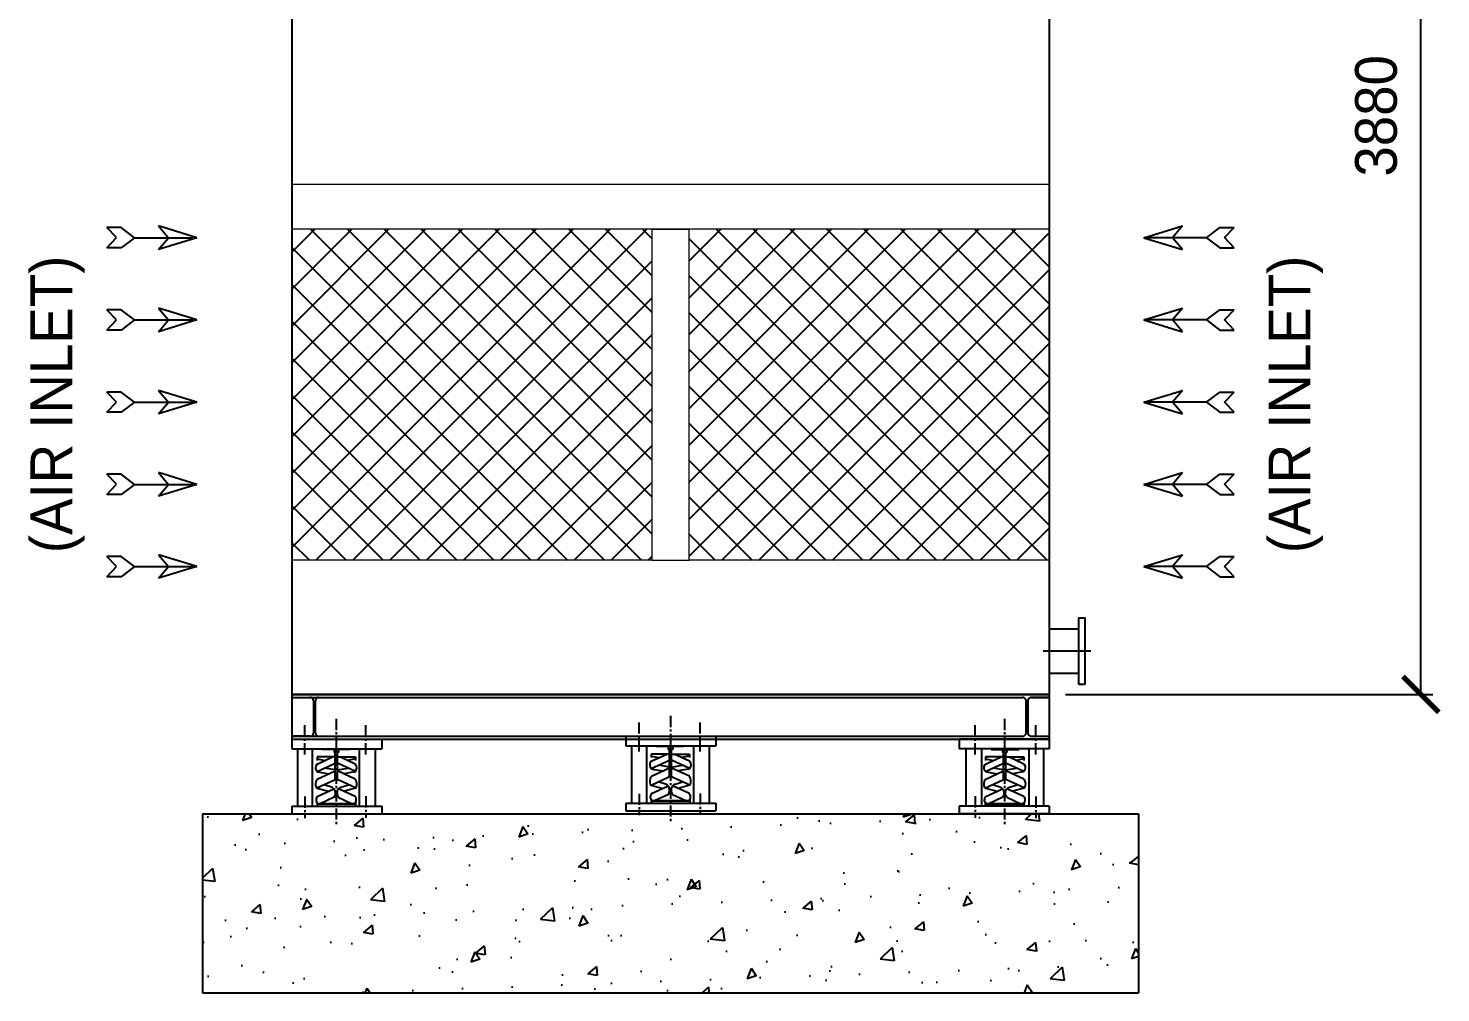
# Model space of a CAD drawing. Header units: millimetres. Extents: x 182579 to 221017, y 62385 to 83180.
# Drawn here: x 197106 to 201843, y 67261 to 70494 of the extents above; entities that cross this region are included whole.
import ezdxf
from ezdxf.enums import TextEntityAlignment as Align

# ---------------------------------------------------------------- set-up
doc = ezdxf.new("R2010")
doc.units = ezdxf.units.MM
doc.header["$LTSCALE"] = 30
doc.header["$MEASUREMENT"] = 0
doc.linetypes.add('CENTER', pattern=[2, 1.25, -0.25, 0.25, -0.25])
doc.layers.get('0').update_dxf_attribs({"linetype": 'CONTINUOUS'})
doc.layers.get('DEFPOINTS').update_dxf_attribs({"color": 143, "linetype": 'CONTINUOUS'})
for name, color, linetype in [('4', 2, 'CONTINUOUS'), ('center', 1, 'CENTER'), ('L1_', 7, 'CONTINUOUS'), ('냉각탑_dim', 1, 'CONTINUOUS'), ('냉각탑_text', 3, 'CONTINUOUS'), ('냉각탑_기초', 23, 'CONTINUOUS'), ('냉각탑_찬넬방진', 1, 'CONTINUOUS')]:
    doc.layers.add(name, color=color, linetype=linetype)
doc.styles.add('HY울릉도L', font='')
doc.styles.add('돋움', font='')
doc.styles.get('HY울릉도L').set_extended_font_data('HY울릉도L')
doc.styles.get('돋움').set_extended_font_data('Dotum')
doc.dimstyles.new('성지DIM', dxfattribs={"dimtxt": 3.5, "dimasz": 3, "dimexe": 1, "dimexo": 2.5, "dimgap": 2, "dimtad": 1, "dimdec": 0, "dimzin": 3, "dimdsep": 46, "dimtxsty": 'HY울릉도L', "dimblk": 'ARCHTICK', "dimcen": -2, "dimclrd": 256, "dimclre": 256, "dimclrt": 7, "dimadec": 0, "dimazin": 0, "dimtfac": 1, "dimtdec": 0, "dimtofl": 0, "dimtmove": 0, "dimatfit": 3, "dimfxl": 0, "dimtolj": 1, "dimtzin": 0, "dimlwe": -1, "dimarcsym": 0})

# ---------------------------------------------------------------- blocks, each defined once
blk = doc.blocks.new('sdfghj')
at = {"layer": '4', "color": 3, "linetype": 'CENTER'}
blk.add_line((77432.1, -35928.4), (77432.1, -36281.4), dxfattribs=at)
at = {"layer": 'L1_', "color": 1, "linetype": 'CENTER'}
for p, q in [((77327, -36047.5), (77327, -35948.7)), ((77531.4, -36047.5), (77531.4, -35948.7)), ((77327, -36189.1), (77327, -36261.1)), ((77531.4, -36188), (77531.4, -36260))]:
    blk.add_line(p, q, dxfattribs=at)
at = {"layer": 'L1_', "color": 2, "linetype": 'Continuous'}
for p, q in [((77282.9, -35996.6), (77282.9, -36028.9)), ((77282.9, -35996.6), (77584.3, -35996.6)), ((77584.3, -35996.6), (77584.3, -36028.9)), ((77282.9, -36028.9), (77584.3, -36028.9)), ((77301.5, -36028.9), (77351.4, -36028.9)), ((77301.5, -36028.9), (77301.5, -36221.7)), ((77351.4, -36028.9), (77351.4, -36221.7)), ((77383.9, -36028.9), (77383.9, -36031.2)), ((77477.4, -36031.2), (77383.9, -36031.2)), ((77424.6, -36031.2), (77424.6, -36041.1)), ((77439.7, -36041.1), (77424.6, -36041.1)), ((77428.3, -36129.5), (77428.3, -36041.1)), ((77435.9, -36129.8), (77435.9, -36041.1)), ((77439.7, -36031.2), (77439.7, -36041.1)), ((77477.4, -36028.9), (77477.4, -36031.2)), ((77509.3, -36028.9), (77562.2, -36028.9)), ((77509.3, -36028.9), (77509.3, -36221.1)), ((77562.2, -36028.9), (77562.2, -36221.1)), ((77367.4, -36056.2), (77367.4, -36067.8)), ((77427.8, -36056.2), (77367.4, -36056.2)), ((77367.4, -36062.9), (77394.5, -36067.7)), ((77367.7, -36104.6), (77428.3, -36076.7)), ((77367.9, -36079.9), (77419.4, -36056.2)), ((77428.3, -36099.6), (77392.9, -36093.4)), ((77496, -36104.6), (77435.8, -36076.9)), ((77435.9, -36056.2), (77496.3, -36056.2)), ((77437.6, -36056.2), (77435.9, -36056.2)), ((77436, -36099.5), (77471.4, -36093.3)), ((77495.8, -36079.9), (77444.2, -36056.2)), ((77496.3, -36062.9), (77469.1, -36067.7)), ((77496.3, -36056.2), (77496.3, -36067.8)), ((77301.5, -36120), (77301.5, -36221.1)), ((77351.4, -36120), (77351.4, -36221.1)), ((77367.1, -36160.1), (77426.2, -36132.8)), ((77368.2, -36130.5), (77428.3, -36102.8)), ((77370.4, -36106.4), (77406.8, -36112.8)), ((77428.3, -36129.5), (77435.9, -36129.5)), ((77495.4, -36130.5), (77435.9, -36103.1)), ((77496.6, -36160.1), (77438, -36133.1)), ((77493.3, -36106.4), (77456.9, -36112.8)), ((77509.3, -36120), (77509.3, -36221.1)), ((77562.2, -36120), (77562.2, -36221.1)), ((77366.9, -36160.2), (77406, -36171.2)), ((77368.3, -36188.6), (77422.1, -36163.7)), ((77425.3, -36191.3), (77378.3, -36212.9)), ((77419.2, -36158.2), (77391.1, -36149)), ((77438.4, -36191.3), (77485.3, -36212.9)), ((77495.4, -36188.6), (77441.5, -36163.7)), ((77444.5, -36158.2), (77472.5, -36149)), ((77496.8, -36160.2), (77457.6, -36171.2)), ((77282.9, -36221.1), (77584.3, -36221.1)), ((77282.9, -36221.1), (77282.9, -36246.6)), ((77367.4, -36210.4), (77367.4, -36221.1)), ((77494.5, -36212.9), (77367.4, -36212.9)), ((77367.4, -36212.9), (77492.8, -36212.9)), ((77496.3, -36212.9), (77368, -36212.9)), ((77369.1, -36212.9), (77496.9, -36212.9)), ((77496.9, -36209.5), (77496.9, -36221.1)), ((77584.3, -36221.1), (77584.3, -36246.6)), ((77282.9, -36246.6), (77584.3, -36246.6))]:
    blk.add_line(p, q, dxfattribs=at)
for centre, radius, start, end in [((77381, -36092.2), 18.3, 142.4554, 226.9466), ((77369.4, -36083.2), 3.63, 114.7395, 142.4554), ((77482.7, -36092.2), 18.3, 313.0534, 37.5446), ((77494.3, -36083.2), 3.63, 37.5446, 65.2605), ((77394, -36147.3), 31.4, 150.8406, 199.726), ((77369.7, -36133.8), 3.63, 114.7395, 150.8406), ((77371, -36102.9), 3.63, 226.9466, 260.1342), ((77424.7, -36129.5), 3.63, 294.7395, 0), ((77439.5, -36129.8), 3.63, 180, 245.2605), ((77492.7, -36102.9), 3.63, 279.8658, 313.0534), ((77493.9, -36133.8), 3.63, 29.1594, 65.2605), ((77469.6, -36147.3), 31.4, 340.274, 29.1594), ((77367.9, -36156.7), 3.63, 199.726, 254.389), ((77385.8, -36199.6), 21.4, 154.2564, 218.822), ((77369.8, -36191.9), 3.63, 114.7395, 154.2564), ((77418.1, -36161.6), 3.63, 294.7395, 71.8917), ((77423.6, -36167), 3.63, 22.2631, 114.7395), ((77399.9, -36176.7), 29.3, 330.1371, 22.2631), ((77463.7, -36176.7), 29.3, 157.7369, 209.8629), ((77440, -36167), 3.63, 65.2605, 157.7369), ((77445.6, -36161.6), 3.63, 108.1083, 245.2605), ((77477.9, -36199.6), 21.4, 321.178, 25.7436), ((77493.9, -36191.9), 3.63, 25.7436, 65.2605), ((77495.8, -36156.7), 3.63, 285.611, 340.274)]:
    blk.add_arc(centre, radius, start, end, dxfattribs=at)
blk = doc.blocks.new('_ArchTick')
at = {"color": 0, "linetype": 'ByBlock', "const_width": 0.15}
blk.add_lwpolyline([(-0.5, -0.5), (0.5, 0.5)], dxfattribs=at)
blk = doc.blocks.new('*D44')
at = {"layer": 'DEFPOINTS', "color": 0, "transparency": 16777216}
for p in [(200529.8, 72140.8), (201776.9, 72140.8), (200484.8, 68260.8)]:
    blk.add_point(p, dxfattribs=at)
at = {"layer": '냉각탑_dim', "transparency": 16777216}
for p, q in [((200629.8, 72140.8), (201816.9, 72140.8)), ((200584.8, 68260.8), (201816.9, 68260.8))]:
    blk.add_line(p, q, dxfattribs=at)
at = {"layer": '냉각탑_dim', "lineweight": -2, "transparency": 16777216}
blk.add_line((201776.9, 68260.8), (201776.9, 72140.8), dxfattribs=at)
at = {"layer": '냉각탑_dim', "lineweight": -2, "transparency": 16777216, "xscale": 120, "yscale": 120, "zscale": 120}
for p, rotation in [((201776.9, 72140.8), 90), ((201776.9, 68260.8), 270)]:
    blk.add_blockref('_ArchTick', p, dxfattribs=dict(at, rotation=rotation))
at = {"layer": '냉각탑_dim', "color": 7, "transparency": 16777216, "insert": (201626.9, 70200.8), "char_height": 140, "attachment_point": 5, "rotation": 90, "style": 'HY울릉도L'}
blk.add_mtext('\\A1;3880', dxfattribs=at)
blk = doc.blocks.new('화살표 IN OUT')
at = {"layer": '냉각탑_dim'}
for p, q in [((-322.7, 43), (-383.9, 43)), ((-343.1, 0.5), (-383.9, 43)), ((-383.9, -43), (-343.1, 0.5)), ((-266.4, 0), (-322.7, 43)), ((-266.4, 0), (-322.7, -43)), ((-266.4, 0), (0, 0)), ((-163.5, 50), (-121.5, 0)), ((0, 0), (-163.5, 50)), ((-163.5, -50), (-121.5, 0)), ((0, 0), (-163.5, -50)), ((-322.7, -43), (-383.9, -43))]:
    blk.add_line(p, q, dxfattribs=at)
blk = doc.blocks.new('A$C79F81A1E')
at = {"layer": '냉각탑_기초', "ltscale": 30}
h = blk.add_hatch(dxfattribs=at)
h.set_pattern_fill('AR-CONC', color=256, scale=50, angle=90, style=0)
h.set_pattern_definition([(220, (-114170.86, 1270.8), (31.3761, -358.6301), [37.5, -412.5]), (275, (-114170.86, 1270.8), (-376.0961, 69.3757), [30, -330]), (169.54856, (-114168.25, 1240.92), (-344.72, -289.2544), [31.8701, -350.571]), (223.8158, (-114270.86, 1270.8), (82.7596, -533.6207), [56.25, -618.75]), (173.36436, (-114263.97, 1226.34), (-487.0593, -467.331), [47.8052, -525.857]), (278.81584, (-114270.86, 1270.8), (-487.0593, -467.331), [45, -495]), (249, (-114245.86, 1220.8), (201.30945, -298.4535), [37.5, -412.5]), (304, (-114245.86, 1220.8), (-362.575, -121.6577), [30, -330]), (198.54856, (-114229.1, 1195.94), (-161.2656, -420.1112), [31.8701, -350.571]), (232.5, (-114170.86, 1270.81), (-166.44693, -6.07993), [0, -326, 0, -335, 0, -331.25]), (262.5, (-114170.86, 1270.8), (-197.20586, -131.53477), [0, -191, 0, -318.5, 0, -126.25]), (302.5, (-114170.86, 1382.31), (11.27744, -266.91122), [0, -125, 0, -390, 0, -517.5]), (312.5, (-114170.86, 1432.3), (-50.0525, -291.5931), [0, -162.5, 0, -259, 0, -367.5])])
h.paths.add_polyline_path([(0, 0), (0, 600), (3140, 600), (3140, 0)])
for p, q in [((0, 600), (3140, 600)), ((0, 600), (0, 0)), ((3140, 600), (3140, 0))]:
    blk.add_line(p, q, dxfattribs=at)
blk.add_lwpolyline([(0, 0), (3140, 0)], dxfattribs=at)

msp = doc.modelspace()

# ---------------------------------------------------------------- hatches: boundary and pattern name
at = {"ltscale": 500}
h = msp.add_hatch(dxfattribs=at)
h.set_pattern_fill('ANSI37', color=256, scale=700)
h.set_pattern_definition([(45, (10031.075, 61460.67), (-61.871843, 61.871843), []), (135, (10031.075, 61460.67), (-61.871843, -61.871843), [])])
h.paths.add_polyline_path([(197989.8, 69820.8), (197989.8, 68710.8), (199197.3, 68710.8), (199197.3, 69820.8)])
h.paths.add_polyline_path([(200529.8, 68710.8), (200529.8, 69820.8), (199322.3, 69820.8), (199322.3, 68710.8)])

# ---------------------------------------------------------------- linework, layer by layer
for p, q in [((197989.8, 72140.8), (197989.8, 68260.8)), ((200529.8, 72140.8), (200529.8, 68260.8)), ((200529.8, 68260.8), (197989.8, 68260.8))]:
    msp.add_line(p, q, dxfattribs=at)
at = {"lineweight": 18, "ltscale": 500}
for p, q in [((200529.8, 69970.8), (197989.8, 69970.8)), ((200529.8, 69820.8), (197989.8, 69820.8)), ((199197.3, 69820.8), (199322.3, 69820.8)), ((199197.3, 69820.8), (199197.3, 68710.8)), ((199322.3, 68710.8), (199322.3, 69820.8)), ((199197.3, 68710.8), (197989.8, 68710.8)), ((199197.3, 68710.8), (199322.3, 68710.8)), ((200529.8, 68710.8), (199322.3, 68710.8)), ((200529.8, 68260.8), (197989.8, 68260.8))]:
    msp.add_line(p, q, dxfattribs=at)
at = {"color": 3}
for p, q in [((200529.8, 68480.8), (200629.8, 68480.8)), ((200629.8, 68330.8), (200529.8, 68330.8)), ((200649.8, 68293.8), (200629.8, 68293.8))]:
    msp.add_line(p, q, dxfattribs=at)
msp.add_lwpolyline([(200629.8, 68293.8), (200629.8, 68518.3), (200649.8, 68518.3), (200649.8, 68293.8)], dxfattribs=at)
at = {"layer": 'center', "linetype": 'CENTER', "ltscale": 50}
msp.add_line((200669.8, 68405.8), (200509.8, 68405.8), dxfattribs=at)
at = {"layer": '냉각탑_찬넬방진', "ltscale": 500}
for p, q in [((197989.8, 68260.8), (197989.8, 68110.8)), ((197989.8, 68260.8), (200529.8, 68260.8)), ((197989.8, 68251.1), (198050.7, 68251.1)), ((197989.8, 68251.1), (198050.7, 68251.1)), ((197989.8, 68251.1), (200440.3, 68251.1)), ((200470.3, 68251.1), (200529.8, 68251.1)), ((200470.3, 68251.1), (200529.8, 68251.1)), ((200470.3, 68251.1), (200529.8, 68251.1)), ((197989.8, 68120.6), (198050.7, 68120.6)), ((197989.8, 68120.6), (200440.3, 68120.6)), ((197989.8, 68110.8), (200529.8, 68110.8)), ((200470.3, 68120.6), (200529.8, 68120.6)), ((200470.3, 68120.6), (200529.8, 68120.6)), ((200470.3, 68120.6), (200529.8, 68120.6))]:
    msp.add_line(p, q, dxfattribs=at)
at = {"layer": '냉각탑_찬넬방진'}
for p, q in [((197991.2, 68251.1), (198051.2, 68251.1)), ((198062.7, 68239.1), (198062.7, 68132.6)), ((198068.7, 68132.6), (198068.7, 68239.1)), ((200452.3, 68132.6), (200452.3, 68239.1)), ((200458.3, 68239.1), (200458.3, 68132.6)), ((200529.8, 68251.1), (200470.3, 68251.1)), ((200529.8, 68260.8), (200529.8, 68110.8)), ((198050.7, 68120.6), (197990.7, 68120.6)), ((200470.3, 68120.6), (200529.8, 68120.6))]:
    msp.add_line(p, q, dxfattribs=at)
for centre, start, end in [((198050.7, 68239.1), 0, 90), ((198080.7, 68239.1), 90, 180), ((200440.3, 68239.1), 0, 90), ((200470.3, 68239.1), 90, 180), ((198050.7, 68132.6), 270, 0), ((198080.7, 68132.6), 180, 270), ((200440.3, 68132.6), 270, 0), ((200470.3, 68132.6), 180, 270)]:
    msp.add_arc(centre, 12, start, end, dxfattribs=at)

# ---------------------------------------------------------------- block references
at = {"color": 0, "linetype": 'Continuous'}
for p in [(120706.9, 104107.4), (121827.7, 104117.1)]:
    msp.add_blockref('sdfghj', p, dxfattribs=at)
at = {"color": 0, "linetype": 'Continuous', "xscale": -1}
msp.add_blockref('sdfghj', (277812.7, 104107.4), dxfattribs=at)
at = {"ltscale": 500}
msp.add_blockref('A$C79F81A1E', (197689.8, 67260.8), dxfattribs=at)
at = {"layer": '냉각탑_dim', "yscale": 0.7874999999985448, "zscale": 0.7875}
for p, xscale in [((197671.8, 69792.1), 0.7875000000021828), ((200847.8, 69792.1), -0.7875000000021828), ((197671.8, 69516.4), 0.7875000000021828), ((200847.8, 69516.4), -0.7875000000021828), ((197671.8, 69240.8), 0.7875000000021828), ((200847.8, 69240.8), -0.7875000000021828), ((197671.8, 68965.2), 0.7875000000021828), ((200847.8, 68965.2), -0.7875000000021828), ((197671.8, 68689.6), 0.7875000000021828), ((200847.8, 68689.6), -0.7875000000021828)]:
    msp.add_blockref('화살표 IN OUT', p, dxfattribs=dict(at, xscale=xscale))

# ---------------------------------------------------------------- texts
at = {"layer": '냉각탑_text', "style": '돋움'}
for p in [(197183.3, 69233.3), (201335.9, 69233.3)]:
    msp.add_text('(AIR INLET)', height=140, rotation=90, dxfattribs=at).set_placement(p, align=Align.MIDDLE_CENTER)

# ---------------------------------------------------------------- dimensions: what is measured, and where the dimension line sits
at = {"layer": '냉각탑_dim'}
dim = msp.add_linear_dim(base=(201776.9, 72140.8), p1=(200484.8, 68260.8), p2=(200529.8, 72140.8), angle=90, dimstyle='성지DIM', override={"dimscale": 40}, dxfattribs=at)
dim.commit()
dim.dimension.update_dxf_attribs({"geometry": '*D44', "text_midpoint": (201626.9, 70200.8)})

doc.saveas('drawing.dxf')
